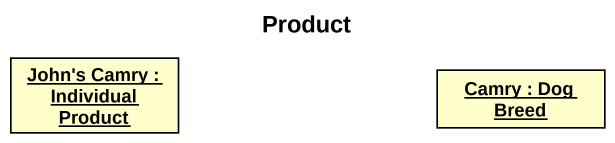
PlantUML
@startuml
title Product
hide circle
hide empty members
object "John's Camry : Individual Product" as John_s_Camry
object "Camry : Dog Breed" as Camry
@enduml
